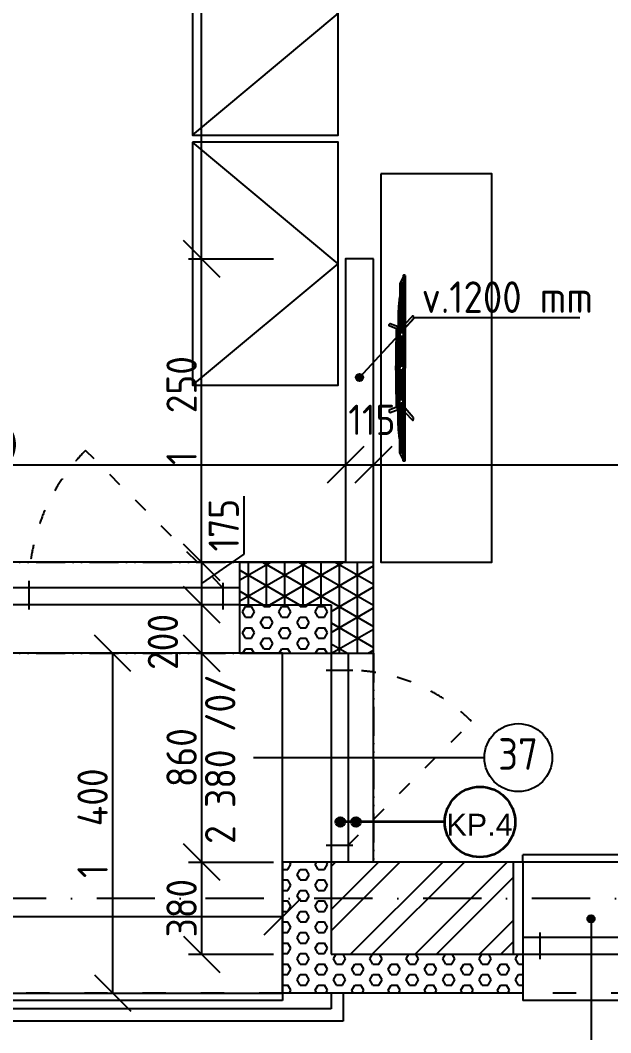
# Model space of a CAD drawing. Extents: x 4511820 to 5180432, y -1526536 to -944957.
# Drawn here: x 5124872 to 5127305, y -1213238 to -1209066 of the extents above; entities that cross this region are included whole.
import ezdxf

# ---------------------------------------------------------------- set-up
doc = ezdxf.new("R2010")
doc.units = 0
doc.header["$MEASUREMENT"] = 0
for name, pattern in [('ACAD_ISO03W100', [30, 12, -18]), ('ACAD_ISO12W100', [22, 12, -3, 0.5, -3, 0.5, -3]), ('BODKOCIARKOVANA_3', [5.6, 3, -1.3, 0, -1.3])]:
    doc.linetypes.add(name, pattern=pattern)
doc.layers.get('0').update_dxf_attribs({"linetype": 'CONTINUOUS'})
doc.layers.get('Defpoints').update_dxf_attribs({"color": 61, "linetype": 'CONTINUOUS'})
for name, color, linetype in [('KÓTY', 4, 'CONTINUOUS'), ('MÚRY', 1, 'CONTINUOUS'), ('OKNÁ', 143, 'CONTINUOUS'), ('osi', 253, 'CONTINUOUS'), ('Plochy', 41, 'CONTINUOUS'), ('POZEMOK', 7, 'CONTINUOUS'), ('TENKÁ', 7, 'CONTINUOUS'), ('ZARIADENIE', 47, 'CONTINUOUS'), ('ŠRAFY', 82, 'CONTINUOUS')]:
    doc.layers.add(name, color=color, linetype=linetype)
doc.layers.add('preklady', color=74, linetype='CONTINUOUS', lineweight=35)
doc.styles.add('ARIAL', font='arial.ttf')
doc.styles.add('STYLE1', font='isocp.shx')
doc.dimstyles.new('STANDARD-50', dxfattribs={"dimtxt": 125, "dimasz": 150, "dimexe": 10, "dimexo": 200, "dimgap": 20, "dimtad": 1, "dimdsep": 46, "dimlunit": 6, "dimtxsty": 'STYLE1', "dimblk1": 'OBLIQUE', "dimblk2": 'OBLIQUE', "dimsah": 1, "dimcen": 2.5, "dimse1": 1, "dimse2": 1, "dimadec": 0, "dimazin": 0, "dimtfac": 1, "dimtmove": 1, "dimatfit": 3, "dimldrblk": 'OBLIQUE', "dimfxl": 1, "dimtolj": 1, "dimtzin": 0, "dimarcsym": 0})
pattern_1 = [(0, (0, -89070.035), (0, 43.3012702), [25, -50]), (120, (0, -89070.035), (-37.5, -21.6506351), [25, -50]), (60, (25, -89070.035), (-37.5, 21.6506351), [25, -50])]

# ---------------------------------------------------------------- blocks, each defined once
blk = doc.blocks.new('_OBLIQUE')
at = {"color": 0, "linetype": 'ByBlock'}
blk.add_line((-0.5, -0.5), (0.5, 0.5), dxfattribs=at)
blk = doc.blocks.new('*D13735')
at = {"layer": 'Defpoints', "color": 0}
for p in [(5109612.5, -1211368.2), (5142602.5, -1212808.2), (5142602.5, -1215556.2)]:
    blk.add_point(p, dxfattribs=at)
at = {"layer": 'KÓTY', "color": 0, "lineweight": -2}
blk.add_line((5109612.5, -1215556.2), (5142602.5, -1215556.2), dxfattribs=at)
at = {"layer": 'KÓTY', "color": 0, "linetype": 'ByBlock', "lineweight": -2, "xscale": 150, "yscale": 150, "zscale": 150, "rotation": 180}
blk.add_blockref('_OBLIQUE', (5109612.5, -1215556.2), dxfattribs=at)
at = {"layer": 'KÓTY', "color": 0, "linetype": 'ByBlock', "lineweight": -2, "xscale": 150, "yscale": 150, "zscale": 150}
blk.add_blockref('_OBLIQUE', (5142602.5, -1215556.2), dxfattribs=at)
at = {"layer": 'KÓTY', "color": 0, "insert": (5126107.5, -1215473.6), "char_height": 125, "attachment_point": 5, "style": 'STYLE1'}
blk.add_mtext('\\A1;32ﾠ990', dxfattribs=at)
blk = doc.blocks.new('*D13747')
at = {"layer": 'Defpoints', "color": 0}
for p in [(5123062.5, -1212914.2), (5126152.5, -1212914.2), (5126152.5, -1215206.2)]:
    blk.add_point(p, dxfattribs=at)
at = {"layer": 'KÓTY', "color": 0, "lineweight": -2}
blk.add_line((5123062.5, -1215206.2), (5126152.5, -1215206.2), dxfattribs=at)
at = {"layer": 'KÓTY', "color": 0, "linetype": 'ByBlock', "lineweight": -2, "xscale": 150, "yscale": 150, "zscale": 150, "rotation": 180}
blk.add_blockref('_OBLIQUE', (5123062.5, -1215206.2), dxfattribs=at)
at = {"layer": 'KÓTY', "color": 0, "linetype": 'ByBlock', "lineweight": -2, "xscale": 150, "yscale": 150, "zscale": 150}
blk.add_blockref('_OBLIQUE', (5126152.5, -1215206.2), dxfattribs=at)
at = {"layer": 'KÓTY', "color": 0, "insert": (5124607.5, -1215123.6), "char_height": 125, "attachment_point": 5, "style": 'STYLE1'}
blk.add_mtext('\\A1;3ﾠ090', dxfattribs=at)
blk = doc.blocks.new('*D13748')
at = {"layer": 'Defpoints', "color": 0}
for p in [(5126152.5, -1212914.2), (5129702.5, -1212914.2), (5129702.5, -1215206.2)]:
    blk.add_point(p, dxfattribs=at)
at = {"layer": 'KÓTY', "color": 0, "lineweight": -2}
blk.add_line((5126152.5, -1215206.2), (5129702.5, -1215206.2), dxfattribs=at)
at = {"layer": 'KÓTY', "color": 0, "linetype": 'ByBlock', "lineweight": -2, "xscale": 150, "yscale": 150, "zscale": 150, "rotation": 180}
blk.add_blockref('_OBLIQUE', (5126152.5, -1215206.2), dxfattribs=at)
at = {"layer": 'KÓTY', "color": 0, "linetype": 'ByBlock', "lineweight": -2, "xscale": 150, "yscale": 150, "zscale": 150}
blk.add_blockref('_OBLIQUE', (5129702.5, -1215206.2), dxfattribs=at)
at = {"layer": 'KÓTY', "color": 0, "insert": (5127927.5, -1215123.6), "char_height": 125, "attachment_point": 5, "style": 'STYLE1'}
blk.add_mtext('\\A1;3ﾠ550', dxfattribs=at)
blk = doc.blocks.new('*D13763')
at = {"layer": 'Defpoints', "color": 0}
for p in [(5126942.5, -1212914.2), (5128362.5, -1212914.2), (5126942.5, -1214856.2)]:
    blk.add_point(p, dxfattribs=at)
at = {"layer": 'KÓTY', "color": 0, "lineweight": -2}
blk.add_line((5128362.5, -1214856.2), (5126942.5, -1214856.2), dxfattribs=at)
at = {"layer": 'KÓTY', "color": 0, "linetype": 'ByBlock', "lineweight": -2, "xscale": 150, "yscale": 150, "zscale": 150, "rotation": 180}
blk.add_blockref('_OBLIQUE', (5126942.5, -1214856.2), dxfattribs=at)
at = {"layer": 'KÓTY', "color": 0, "linetype": 'ByBlock', "lineweight": -2, "xscale": 150, "yscale": 150, "zscale": 150}
blk.add_blockref('_OBLIQUE', (5128362.5, -1214856.2), dxfattribs=at)
at = {"layer": 'KÓTY', "color": 0, "insert": (5127652.5, -1214773.6), "char_height": 125, "attachment_point": 5, "style": 'STYLE1'}
blk.add_mtext('\\A1;1ﾠ420', dxfattribs=at)
blk = doc.blocks.new('*D13764')
at = {"layer": 'Defpoints', "color": 0}
for p in [(5126152.5, -1212914.2), (5126902.5, -1212914.2), (5126152.5, -1214856.2)]:
    blk.add_point(p, dxfattribs=at)
at = {"layer": 'KÓTY', "color": 0, "lineweight": -2}
blk.add_line((5126902.5, -1214856.2), (5126152.5, -1214856.2), dxfattribs=at)
at = {"layer": 'KÓTY', "color": 0, "linetype": 'ByBlock', "lineweight": -2, "xscale": 150, "yscale": 150, "zscale": 150, "rotation": 180}
blk.add_blockref('_OBLIQUE', (5126152.5, -1214856.2), dxfattribs=at)
at = {"layer": 'KÓTY', "color": 0, "linetype": 'ByBlock', "lineweight": -2, "xscale": 150, "yscale": 150, "zscale": 150}
blk.add_blockref('_OBLIQUE', (5126902.5, -1214856.2), dxfattribs=at)
at = {"layer": 'KÓTY', "color": 0, "insert": (5126527.5, -1214773.7), "char_height": 125, "attachment_point": 5, "style": 'STYLE1'}
blk.add_mtext('\\A1;750', dxfattribs=at)
blk = doc.blocks.new('*D13765')
at = {"layer": 'Defpoints', "color": 0}
for p in [(5125777.5, -1211486.7), (5126152.5, -1212914.2), (5125777.5, -1214856.2)]:
    blk.add_point(p, dxfattribs=at)
at = {"layer": 'KÓTY', "color": 0, "lineweight": -2}
blk.add_line((5126152.5, -1214856.2), (5125777.5, -1214856.2), dxfattribs=at)
at = {"layer": 'KÓTY', "color": 0, "linetype": 'ByBlock', "lineweight": -2, "xscale": 150, "yscale": 150, "zscale": 150, "rotation": 180}
blk.add_blockref('_OBLIQUE', (5125777.5, -1214856.2), dxfattribs=at)
at = {"layer": 'KÓTY', "color": 0, "linetype": 'ByBlock', "lineweight": -2, "xscale": 150, "yscale": 150, "zscale": 150}
blk.add_blockref('_OBLIQUE', (5126152.5, -1214856.2), dxfattribs=at)
at = {"layer": 'KÓTY', "color": 0, "insert": (5125965, -1214773.7), "char_height": 125, "attachment_point": 5, "style": 'STYLE1'}
blk.add_mtext('\\A1;375', dxfattribs=at)
blk = doc.blocks.new('*D13766')
at = {"layer": 'Defpoints', "color": 0}
for p in [(5123617.5, -1211486.7), (5125777.5, -1211486.7), (5123617.5, -1214856.2)]:
    blk.add_point(p, dxfattribs=at)
at = {"layer": 'KÓTY', "color": 0, "lineweight": -2}
blk.add_line((5125777.5, -1214856.2), (5123617.5, -1214856.2), dxfattribs=at)
at = {"layer": 'KÓTY', "color": 0, "linetype": 'ByBlock', "lineweight": -2, "xscale": 150, "yscale": 150, "zscale": 150, "rotation": 180}
blk.add_blockref('_OBLIQUE', (5123617.5, -1214856.2), dxfattribs=at)
at = {"layer": 'KÓTY', "color": 0, "linetype": 'ByBlock', "lineweight": -2, "xscale": 150, "yscale": 150, "zscale": 150}
blk.add_blockref('_OBLIQUE', (5125777.5, -1214856.2), dxfattribs=at)
at = {"layer": 'KÓTY', "color": 0, "insert": (5124697.5, -1214773.6), "char_height": 125, "attachment_point": 5, "style": 'STYLE1'}
blk.add_mtext('\\A1;2ﾠ160', dxfattribs=at)
blk = doc.blocks.new('*D13783')
at = {"layer": 'Defpoints', "color": 0}
for p in [(5126902.5, -1212914.2), (5126942.5, -1212914.2), (5126942.5, -1214856.2)]:
    blk.add_point(p, dxfattribs=at)
at = {"layer": 'KÓTY', "color": 0, "lineweight": -2}
blk.add_line((5126902.5, -1214856.2), (5126942.5, -1214856.2), dxfattribs=at)
at = {"layer": 'KÓTY', "color": 0, "linetype": 'ByBlock', "lineweight": -2, "xscale": 150, "yscale": 150, "zscale": 150, "rotation": 180}
blk.add_blockref('_OBLIQUE', (5126902.5, -1214856.2), dxfattribs=at)
at = {"layer": 'KÓTY', "color": 0, "linetype": 'ByBlock', "lineweight": -2, "xscale": 150, "yscale": 150, "zscale": 150}
blk.add_blockref('_OBLIQUE', (5126942.5, -1214856.2), dxfattribs=at)
at = {"layer": 'KÓTY', "color": 0, "insert": (5127080, -1214704.5), "char_height": 125, "attachment_point": 5, "style": 'STYLE1'}
blk.add_mtext('\\A1;40', dxfattribs=at)
blk = doc.blocks.new('SKRINA')
at = {"layer": 'ZARIADENIE'}
for p, q in [((4449069, -1324645.2), (4448469, -1324145.2)), ((4448469, -1325145.2), (4449069, -1324645.2))]:
    blk.add_line(p, q, dxfattribs=at)
blk.add_lwpolyline([(4448469, -1324145.2), (4448469, -1325145.2), (4449069, -1325145.2), (4449069, -1324145.2)], close=True, dxfattribs=at)
blk = doc.blocks.new('Tv06_top_cad-block.com')
at = {"color": 0}
for points in [[(-161.1, -3.4), (-173.3, 26.2, 0.359324), (-175.3, 27.3, 0.097501), (-182.8, 24.2, 0.350578), (-183.5, 22.1), (-171.1, -10.4)], [(161.1, -3.4), (173.3, 26.2, -0.359324), (175.3, 27.3, -0.097501), (182.8, 24.2, -0.350578), (183.5, 22.1), (171.1, -10.4)], [(-381.9, -38.8, -0.13121), (-383.2, -32.7, -0.169032), (-383, -32.3), (-381.8, -31.1, -0.205713), (-381.3, -30.9), (-378.5, -30.9, 0.118206), (-376.2, -30.4), (-351.4, -18.4, -0.105648), (-345.8, -17), (0, -17)], [(-339.3, -21.2), (-339.3, -21.2, 0.099639), (-344.3, -22.2), (-349.2, -24.6, 0.215889), (-350.7, -26.3, 0.476075), (-349.4, -28, 0.244765)], [(-295.5, -17), (-282, -15, -0.02037), (-255.8, -12, -0.012056), (-227.2, -10.7), (-169.3, -10.7)], [(-182.5, -38.8), (-214.4, -69.1, 0.250582), (-215, -71, 0.266718), (-214.3, -71.9, 0.084688)], [(-214.3, -71.9), (-207.3, -73.1, 0.211205), (-203.3, -72.1), (-165.2, -38.8)], [(-181.8, -17), (-178.5, -14, -0.213415), (-177.3, -13.6), (0, -13.6)], [(-172.1, -13.6, -0.072098), (-159.2, -3, -0.121861), (-158.4, -2.8)], [(-170.1, -10.6, -0.053076), (-160.2, -2.9), (-158.4, -2.8)], [(-147.6, -13.6), (-147.6, -7.5, -0.414214), (-147.4, -7.3), (-146.5, -7.3, -0.414214), (-146.3, -7.5), (-146.3, -13.6)], [(-146.8, -28, 0.414214), (-145, -26.2), (-145, -23, 0.414214), (-146.8, -21.2)], [(-143.9, -13.6), (-143.9, -7.5, -0.414214), (-143.7, -7.3), (-142.7, -7.3, -0.414214), (-142.6, -7.5), (-142.6, -13.6)], [(-140.2, -13.6), (-140.2, -7.5, -0.414214), (-140, -7.3), (-139, -7.3, -0.414214), (-138.8, -7.5), (-138.8, -13.6)], [(-136.4, -13.6), (-136.4, -7.5, -0.414214), (-136.3, -7.3), (-135.3, -7.3, -0.414214), (-135.1, -7.5), (-135.1, -13.6)], [(-132.7, -13.6), (-132.7, -7.5, -0.414214), (-132.5, -7.3), (-131.6, -7.3, -0.414214), (-131.4, -7.5), (-131.4, -13.6)], [(-128.8, -28, -0.414214), (-130.6, -26.2), (-130.6, -23, -0.414214), (-128.8, -21.2)], [(-129, -13.6), (-129, -7.5, -0.414214), (-128.8, -7.3), (-127.9, -7.3, -0.414214), (-127.7, -7.5), (-127.7, -13.6)], [(-125.3, -13.6), (-125.3, -7.5, -0.414214), (-125.1, -7.3), (-124.1, -7.3, -0.414214), (-124, -7.5), (-124, -13.6)], [(-121.6, -13.6), (-121.6, -7.5, -0.414214), (-121.4, -7.3), (-120.4, -7.3, -0.414214), (-120.2, -7.5), (-120.2, -13.6)], [(-117.8, -13.6), (-117.8, -7.5, -0.414214), (-117.7, -7.3), (-116.7, -7.3, -0.414214), (-116.5, -7.5), (-116.5, -13.6)], [(-114.1, -13.6), (-114.1, -7.5, -0.414214), (-113.9, -7.3), (-113, -7.3, -0.414214), (-112.8, -7.5), (-112.8, -13.6)], [(-110.4, -13.6), (-110.4, -7.5, -0.414214), (-110.2, -7.3), (-109.3, -7.3, -0.414214), (-109.1, -7.5), (-109.1, -13.6)], [(-106.7, -13.6), (-106.7, -7.5, -0.414214), (-106.5, -7.3), (-105.5, -7.3, -0.414214), (-105.4, -7.5), (-105.4, -13.6)], [(-103, -13.6), (-103, -7.5, -0.414214), (-102.8, -7.3), (-101.8, -7.3, -0.414214), (-101.6, -7.5), (-101.6, -13.6)], [(-99.2, -13.6), (-99.2, -7.5, -0.414214), (-99.1, -7.3), (-98.1, -7.3, -0.414214), (-97.9, -7.5), (-97.9, -13.6)], [(-95.5, -13.6), (-95.5, -7.5, -0.414214), (-95.3, -7.3), (-94.4, -7.3, -0.414214), (-94.2, -7.5), (-94.2, -13.6)], [(-91.8, -13.6), (-91.8, -7.5, -0.414214), (-91.6, -7.3), (-90.7, -7.3, -0.414214), (-90.5, -7.5), (-90.5, -13.6)], [(-88.1, -13.6), (-88.1, -7.5, -0.414214), (-87.9, -7.3), (-86.9, -7.3, -0.414214), (-86.8, -7.5), (-86.8, -13.6)], [(-84.4, -13.6), (-84.4, -7.5, -0.414214), (-84.2, -7.3), (-83.2, -7.3, -0.414214), (-83, -7.5), (-83, -13.6)], [(-80.6, -13.6), (-80.6, -7.5, -0.414214), (-80.5, -7.3), (-79.5, -7.3, -0.414214), (-79.3, -7.5), (-79.3, -13.6)], [(-76.9, -13.6), (-76.9, -7.5, -0.414214), (-76.7, -7.3), (-75.8, -7.3, -0.414214), (-75.6, -7.5), (-75.6, -13.6)], [(-73.2, -13.6), (-73.2, -7.5, -0.414214), (-73, -7.3), (-72.1, -7.3, -0.414214), (-71.9, -7.5), (-71.9, -13.6)], [(-69.5, -13.6), (-69.5, -7.5, -0.414214), (-69.3, -7.3), (-68.3, -7.3, -0.414214), (-68.2, -7.5), (-68.2, -13.6)], [(-65.8, -13.6), (-65.8, -7.5, -0.414214), (-65.6, -7.3), (-64.6, -7.3, -0.414214), (-64.4, -7.5), (-64.4, -13.6)], [(-62, -13.6), (-62, -7.5, -0.414214), (-61.9, -7.3), (-60.9, -7.3, -0.414214), (-60.7, -7.5), (-60.7, -13.6)], [(-58.3, -13.6), (-58.3, -7.5, -0.414214), (-58.1, -7.3), (-57.2, -7.3, -0.414214), (-57, -7.5), (-57, -13.6)], [(-54.6, -13.6), (-54.6, -7.5, -0.414214), (-54.4, -7.3), (-53.5, -7.3, -0.414214), (-53.3, -7.5), (-53.3, -13.6)], [(-50.9, -13.6), (-50.9, -7.5, -0.414214), (-50.7, -7.3), (-49.7, -7.3, -0.414214), (-49.6, -7.5), (-49.6, -13.6)], [(-47.2, -13.6), (-47.2, -7.5, -0.414214), (-47, -7.3), (-46, -7.3, -0.414214), (-45.8, -7.5), (-45.8, -13.6)], [(-43.4, -13.6), (-43.4, -7.5, -0.414214), (-43.3, -7.3), (-42.3, -7.3, -0.414214), (-42.1, -7.5), (-42.1, -13.6)], [(-39.7, -13.6), (-39.7, -7.5, -0.414214), (-39.5, -7.3), (-38.6, -7.3, -0.414214), (-38.4, -7.5), (-38.4, -13.6)], [(-36, -13.6), (-36, -7.5, -0.414214), (-35.8, -7.3), (-34.9, -7.3, -0.414214), (-34.7, -7.5), (-34.7, -13.6)], [(-32.3, -13.6), (-32.3, -7.5, -0.414214), (-32.1, -7.3), (-31.1, -7.3, -0.414214), (-31, -7.5), (-31, -13.6)], [(-28.6, -13.6), (-28.6, -7.5, -0.414214), (-28.4, -7.3), (-27.4, -7.3, -0.414214), (-27.2, -7.5), (-27.2, -13.6)], [(-24.8, -13.6), (-24.8, -7.5, -0.414214), (-24.7, -7.3), (-23.7, -7.3, -0.414214), (-23.5, -7.5), (-23.5, -13.6)], [(-21.1, -13.6), (-21.1, -7.5, -0.414214), (-20.9, -7.3), (-20, -7.3, -0.414214), (-19.8, -7.5), (-19.8, -13.6)], [(-17.4, -13.6), (-17.4, -7.5, -0.414214), (-17.2, -7.3), (-16.3, -7.3, -0.414214), (-16.1, -7.5), (-16.1, -13.6)], [(-13.7, -13.6), (-13.7, -7.5, -0.414214), (-13.5, -7.3), (-12.5, -7.3, -0.414214), (-12.4, -7.5), (-12.4, -13.6)], [(-10, -13.6), (-10, -7.5, -0.414214), (-9.8, -7.3), (-8.8, -7.3, -0.414214), (-8.6, -7.5), (-8.6, -13.6)], [(-10, -28, 0.414214), (-8.2, -26.2), (-8.2, -23, 0.414214), (-10, -21.2)], [(-6.2, -13.6), (-6.2, -7.5, -0.414214), (-6.1, -7.3), (-5.1, -7.3, -0.414214), (-4.9, -7.5), (-4.9, -13.6)], [(-2.5, -13.6), (-2.5, -7.5, -0.414214), (-2.3, -7.3), (-1.4, -7.3, -0.414214), (-1.2, -7.5), (-1.2, -13.6)], [(181.8, -17), (178.5, -14, 0.213415), (177.3, -13.6), (0, -13.6)], [(381.9, -38.8, 0.13121), (383.2, -32.7, 0.169032), (383, -32.3), (381.8, -31.1, 0.205713), (381.3, -30.9), (378.5, -30.9, -0.118206), (376.2, -30.4), (351.4, -18.4, 0.105648), (345.8, -17), (0, -17)], [(2.5, -13.6), (2.5, -7.5, 0.414214), (2.3, -7.3), (1.4, -7.3, 0.414214), (1.2, -7.5), (1.2, -13.6)], [(6.2, -13.6), (6.2, -7.5, 0.414214), (6.1, -7.3), (5.1, -7.3, 0.414214), (4.9, -7.5), (4.9, -13.6)], [(10, -28, -0.414214), (8.2, -26.2), (8.2, -23, -0.414214), (10, -21.2)], [(10, -13.6), (10, -7.5, 0.414214), (9.8, -7.3), (8.8, -7.3, 0.414214), (8.6, -7.5), (8.6, -13.6)], [(13.7, -13.6), (13.7, -7.5, 0.414214), (13.5, -7.3), (12.5, -7.3, 0.414214), (12.4, -7.5), (12.4, -13.6)], [(17.4, -13.6), (17.4, -7.5, 0.414214), (17.2, -7.3), (16.3, -7.3, 0.414214), (16.1, -7.5), (16.1, -13.6)], [(21.1, -13.6), (21.1, -7.5, 0.414214), (20.9, -7.3), (20, -7.3, 0.414214), (19.8, -7.5), (19.8, -13.6)], [(24.8, -13.6), (24.8, -7.5, 0.414214), (24.7, -7.3), (23.7, -7.3, 0.414214), (23.5, -7.5), (23.5, -13.6)], [(28.6, -13.6), (28.6, -7.5, 0.414214), (28.4, -7.3), (27.4, -7.3, 0.414214), (27.2, -7.5), (27.2, -13.6)], [(32.3, -13.6), (32.3, -7.5, 0.414214), (32.1, -7.3), (31.1, -7.3, 0.414214), (31, -7.5), (31, -13.6)], [(36, -13.6), (36, -7.5, 0.414214), (35.8, -7.3), (34.9, -7.3, 0.414214), (34.7, -7.5), (34.7, -13.6)], [(39.7, -13.6), (39.7, -7.5, 0.414214), (39.5, -7.3), (38.6, -7.3, 0.414214), (38.4, -7.5), (38.4, -13.6)], [(43.4, -13.6), (43.4, -7.5, 0.414214), (43.3, -7.3), (42.3, -7.3, 0.414214), (42.1, -7.5), (42.1, -13.6)], [(47.2, -13.6), (47.2, -7.5, 0.414214), (47, -7.3), (46, -7.3, 0.414214), (45.8, -7.5), (45.8, -13.6)], [(50.9, -13.6), (50.9, -7.5, 0.414214), (50.7, -7.3), (49.7, -7.3, 0.414214), (49.6, -7.5), (49.6, -13.6)], [(54.6, -13.6), (54.6, -7.5, 0.414214), (54.4, -7.3), (53.5, -7.3, 0.414214), (53.3, -7.5), (53.3, -13.6)], [(58.3, -13.6), (58.3, -7.5, 0.414214), (58.1, -7.3), (57.2, -7.3, 0.414214), (57, -7.5), (57, -13.6)], [(62, -13.6), (62, -7.5, 0.414214), (61.9, -7.3), (60.9, -7.3, 0.414214), (60.7, -7.5), (60.7, -13.6)], [(65.8, -13.6), (65.8, -7.5, 0.414214), (65.6, -7.3), (64.6, -7.3, 0.414214), (64.4, -7.5), (64.4, -13.6)], [(69.5, -13.6), (69.5, -7.5, 0.414214), (69.3, -7.3), (68.3, -7.3, 0.414214), (68.2, -7.5), (68.2, -13.6)], [(73.2, -13.6), (73.2, -7.5, 0.414214), (73, -7.3), (72.1, -7.3, 0.414214), (71.9, -7.5), (71.9, -13.6)], [(76.9, -13.6), (76.9, -7.5, 0.414214), (76.7, -7.3), (75.8, -7.3, 0.414214), (75.6, -7.5), (75.6, -13.6)], [(80.6, -13.6), (80.6, -7.5, 0.414214), (80.5, -7.3), (79.5, -7.3, 0.414214), (79.3, -7.5), (79.3, -13.6)], [(84.4, -13.6), (84.4, -7.5, 0.414214), (84.2, -7.3), (83.2, -7.3, 0.414214), (83, -7.5), (83, -13.6)], [(88.1, -13.6), (88.1, -7.5, 0.414214), (87.9, -7.3), (86.9, -7.3, 0.414214), (86.8, -7.5), (86.8, -13.6)], [(91.8, -13.6), (91.8, -7.5, 0.414214), (91.6, -7.3), (90.7, -7.3, 0.414214), (90.5, -7.5), (90.5, -13.6)], [(95.5, -13.6), (95.5, -7.5, 0.414214), (95.3, -7.3), (94.4, -7.3, 0.414214), (94.2, -7.5), (94.2, -13.6)], [(99.2, -13.6), (99.2, -7.5, 0.414214), (99.1, -7.3), (98.1, -7.3, 0.414214), (97.9, -7.5), (97.9, -13.6)], [(103, -13.6), (103, -7.5, 0.414214), (102.8, -7.3), (101.8, -7.3, 0.414214), (101.6, -7.5), (101.6, -13.6)], [(106.7, -13.6), (106.7, -7.5, 0.414214), (106.5, -7.3), (105.5, -7.3, 0.414214), (105.4, -7.5), (105.4, -13.6)], [(110.4, -13.6), (110.4, -7.5, 0.414214), (110.2, -7.3), (109.3, -7.3, 0.414214), (109.1, -7.5), (109.1, -13.6)], [(114.1, -13.6), (114.1, -7.5, 0.414214), (113.9, -7.3), (113, -7.3, 0.414214), (112.8, -7.5), (112.8, -13.6)], [(117.8, -13.6), (117.8, -7.5, 0.414214), (117.7, -7.3), (116.7, -7.3, 0.414214), (116.5, -7.5), (116.5, -13.6)], [(121.6, -13.6), (121.6, -7.5, 0.414214), (121.4, -7.3), (120.4, -7.3, 0.414214), (120.2, -7.5), (120.2, -13.6)], [(125.3, -13.6), (125.3, -7.5, 0.414214), (125.1, -7.3), (124.1, -7.3, 0.414214), (124, -7.5), (124, -13.6)], [(129, -13.6), (129, -7.5, 0.414214), (128.8, -7.3), (127.9, -7.3, 0.414214), (127.7, -7.5), (127.7, -13.6)], [(128.8, -28, 0.414214), (130.6, -26.2), (130.6, -23, 0.414214), (128.8, -21.2)], [(132.7, -13.6), (132.7, -7.5, 0.414214), (132.5, -7.3), (131.6, -7.3, 0.414214), (131.4, -7.5), (131.4, -13.6)], [(136.4, -13.6), (136.4, -7.5, 0.414214), (136.3, -7.3), (135.3, -7.3, 0.414214), (135.1, -7.5), (135.1, -13.6)], [(140.2, -13.6), (140.2, -7.5, 0.414214), (140, -7.3), (139, -7.3, 0.414214), (138.8, -7.5), (138.8, -13.6)], [(143.9, -13.6), (143.9, -7.5, 0.414214), (143.7, -7.3), (142.7, -7.3, 0.414214), (142.6, -7.5), (142.6, -13.6)], [(146.8, -28, -0.414214), (145, -26.2), (145, -23, -0.414214), (146.8, -21.2)], [(147.6, -13.6), (147.6, -7.5, 0.414214), (147.4, -7.3), (146.5, -7.3, 0.414214), (146.3, -7.5), (146.3, -13.6)], [(172.1, -13.6, 0.072098), (159.2, -3, 0.121861), (158.4, -2.8)], [(170.1, -10.6, 0.053076), (160.2, -2.9), (158.4, -2.8)], [(214.3, -71.9), (207.3, -73.1, -0.211205), (203.3, -72.1), (165.2, -38.8)], [(295.5, -17), (282, -15, 0.02037), (255.8, -12, 0.012056), (227.2, -10.7), (169.3, -10.7)], [(182.5, -38.8), (214.4, -69.1, -0.250582), (215, -71, -0.266718), (214.3, -71.9, -0.084688)], [(339.3, -21.2), (339.3, -21.2, -0.099639), (344.3, -22.2), (349.2, -24.6, -0.215889), (350.7, -26.3, -0.476075), (349.4, -28, -0.244765)]]:
    blk.add_lwpolyline(points, format="xyb", dxfattribs=at)
for points in [[(-381.9, -38.8), (0, -38.8)], [(-378.5, -30.9), (0, -30.9)], [(-349.4, -28), (-146.8, -28)], [(-339.3, -21.2), (-146.8, -21.2)], [(-158.6, -6.5), (0, -6.5)], [(-128.8, -21.2), (-10, -21.2)], [(-128.8, -28), (-10, -28)], [(158.6, -6.5), (0, -6.5)], [(378.5, -30.9), (0, -30.9)], [(381.9, -38.8), (0, -38.8)], [(128.8, -21.2), (10, -21.2)], [(128.8, -28), (10, -28)], [(339.3, -21.2), (146.8, -21.2)], [(349.4, -28), (146.8, -28)]]:
    blk.add_lwpolyline(points, dxfattribs=at)
for centre, radius, start, end in [((0, -4564), 4564, 90, 91.9893), ((0, -4564), 4564, 88.0107, 90), ((-170.5, -10.1), 0.6, 200.9784, 314.0295), ((170.5, -10.1), 0.6, 225.9705, 339.0216)]:
    blk.add_arc(centre, radius, start, end, dxfattribs=at)
blk = doc.blocks.new('TV')
at = {"layer": 'ZARIADENIE', "color": 8}
blk.add_blockref('Tv06_top_cad-block.com', (4448198.7, -1316337.8), dxfattribs=at)
blk = doc.blocks.new('*D28135')
at = {"layer": 'Defpoints', "color": 0}
for p in [(5123062.5, -1210897.5), (5126212.5, -1210897.5), (5126212.5, -1211299.2)]:
    blk.add_point(p, dxfattribs=at)
at = {"layer": 'KÓTY', "color": 0, "lineweight": -2}
blk.add_line((5123062.5, -1210897.5), (5126212.5, -1210897.5), dxfattribs=at)
at = {"layer": 'KÓTY', "color": 0, "linetype": 'ByBlock', "lineweight": -2, "xscale": 150, "yscale": 150, "zscale": 150, "rotation": 180}
blk.add_blockref('_OBLIQUE', (5123062.5, -1210897.5), dxfattribs=at)
at = {"layer": 'KÓTY', "color": 0, "linetype": 'ByBlock', "lineweight": -2, "xscale": 150, "yscale": 150, "zscale": 150}
blk.add_blockref('_OBLIQUE', (5126212.5, -1210897.5), dxfattribs=at)
at = {"layer": 'KÓTY', "color": 0, "insert": (5124637.5, -1210815), "char_height": 125, "attachment_point": 5, "style": 'STYLE1'}
blk.add_mtext('\\A1;3ﾠ150', dxfattribs=at)
blk = doc.blocks.new('*D28136')
at = {"layer": 'Defpoints', "color": 0}
for p in [(5126327.5, -1210897.5), (5126212.5, -1211299.2), (5126327.5, -1211299.2)]:
    blk.add_point(p, dxfattribs=at)
at = {"layer": 'KÓTY', "color": 0, "lineweight": -2}
blk.add_line((5126212.5, -1210897.5), (5126327.5, -1210897.5), dxfattribs=at)
at = {"layer": 'KÓTY', "color": 0, "linetype": 'ByBlock', "lineweight": -2, "xscale": 150, "yscale": 150, "zscale": 150, "rotation": 180}
blk.add_blockref('_OBLIQUE', (5126212.5, -1210897.5), dxfattribs=at)
at = {"layer": 'KÓTY', "color": 0, "linetype": 'ByBlock', "lineweight": -2, "xscale": 150, "yscale": 150, "zscale": 150}
blk.add_blockref('_OBLIQUE', (5126327.5, -1210897.5), dxfattribs=at)
at = {"layer": 'KÓTY', "color": 0, "insert": (5126320.8, -1210712.5), "char_height": 125, "attachment_point": 5, "style": 'STYLE1'}
blk.add_mtext('\\A1;115', dxfattribs=at)
blk = doc.blocks.new('*D28137')
at = {"layer": 'Defpoints', "color": 0}
for p in [(5129402.5, -1210897.5), (5126327.5, -1211299.2), (5129402.5, -1211284.2)]:
    blk.add_point(p, dxfattribs=at)
at = {"layer": 'KÓTY', "color": 0, "lineweight": -2}
blk.add_line((5126327.5, -1210897.5), (5129402.5, -1210897.5), dxfattribs=at)
at = {"layer": 'KÓTY', "color": 0, "linetype": 'ByBlock', "lineweight": -2, "xscale": 150, "yscale": 150, "zscale": 150, "rotation": 180}
blk.add_blockref('_OBLIQUE', (5126327.5, -1210897.5), dxfattribs=at)
at = {"layer": 'KÓTY', "color": 0, "linetype": 'ByBlock', "lineweight": -2, "xscale": 150, "yscale": 150, "zscale": 150}
blk.add_blockref('_OBLIQUE', (5129402.5, -1210897.5), dxfattribs=at)
at = {"layer": 'KÓTY', "color": 0, "insert": (5127865, -1210815), "char_height": 125, "attachment_point": 5, "style": 'STYLE1'}
blk.add_mtext('\\A1;3ﾠ075', dxfattribs=at)
blk = doc.blocks.new('*D28236')
at = {"layer": 'Defpoints', "color": 0}
for p in [(5123262.5, -1212374.2), (5125952.5, -1212374.2), (5125952.5, -1212759)]:
    blk.add_point(p, dxfattribs=at)
at = {"layer": 'KÓTY', "color": 0, "lineweight": -2}
blk.add_line((5123262.5, -1212759), (5125952.5, -1212759), dxfattribs=at)
at = {"layer": 'KÓTY', "color": 0, "linetype": 'ByBlock', "lineweight": -2, "xscale": 150, "yscale": 150, "zscale": 150, "rotation": 180}
blk.add_blockref('_OBLIQUE', (5123262.5, -1212759), dxfattribs=at)
at = {"layer": 'KÓTY', "color": 0, "linetype": 'ByBlock', "lineweight": -2, "xscale": 150, "yscale": 150, "zscale": 150}
blk.add_blockref('_OBLIQUE', (5125952.5, -1212759), dxfattribs=at)
at = {"layer": 'KÓTY', "color": 0, "insert": (5124607.5, -1212676.5), "char_height": 125, "attachment_point": 5, "style": 'STYLE1'}
blk.add_mtext('\\A1;2ﾠ690', dxfattribs=at)
blk = doc.blocks.new('*D28237')
at = {"layer": 'Defpoints', "color": 0}
for p in [(5125777.5, -1211299.2), (5125619.5, -1211474.2), (5125777.5, -1211474.2)]:
    blk.add_point(p, dxfattribs=at)
at = {"layer": 'KÓTY', "color": 0, "lineweight": -2}
for p, q in [((5125793, -1211026.5), (5125793, -1211266.5)), ((5125793, -1211266.5), (5125619.5, -1211386.7)), ((5125619.5, -1211299.2), (5125619.5, -1211474.2))]:
    blk.add_line(p, q, dxfattribs=at)
at = {"layer": 'KÓTY', "color": 0, "linetype": 'ByBlock', "lineweight": -2, "xscale": 150, "yscale": 150, "zscale": 150}
for p, rotation in [((5125619.5, -1211299.2), 90), ((5125619.5, -1211474.2), 270)]:
    blk.add_blockref('_OBLIQUE', p, dxfattribs=dict(at, rotation=rotation))
at = {"layer": 'KÓTY', "color": 0, "insert": (5125710.5, -1211146.5), "char_height": 125, "attachment_point": 5, "rotation": 90, "style": 'STYLE1'}
blk.add_mtext('\\A1;175', dxfattribs=at)
blk = doc.blocks.new('*D28238')
at = {"layer": 'Defpoints', "color": 0}
for p in [(5125777.5, -1211474.2), (5125619.5, -1211674.2), (5125777.5, -1211674.2)]:
    blk.add_point(p, dxfattribs=at)
at = {"layer": 'KÓTY', "color": 0, "lineweight": -2}
blk.add_line((5125619.5, -1211474.2), (5125619.5, -1211674.2), dxfattribs=at)
at = {"layer": 'KÓTY', "color": 0, "linetype": 'ByBlock', "lineweight": -2, "xscale": 150, "yscale": 150, "zscale": 150}
for p, rotation in [((5125619.5, -1211474.2), 90), ((5125619.5, -1211674.2), 270)]:
    blk.add_blockref('_OBLIQUE', p, dxfattribs=dict(at, rotation=rotation))
at = {"layer": 'KÓTY', "color": 0, "insert": (5125460, -1211627.5), "char_height": 125, "attachment_point": 5, "rotation": 90, "style": 'STYLE1'}
blk.add_mtext('\\A1;200', dxfattribs=at)
blk = doc.blocks.new('*D28239')
at = {"layer": 'Defpoints', "color": 0}
for p in [(5126256, -1212534.2), (5125619.5, -1212914.2), (5126256, -1212914.2)]:
    blk.add_point(p, dxfattribs=at)
at = {"layer": 'KÓTY', "color": 0, "lineweight": -2}
blk.add_line((5125619.5, -1212534.2), (5125619.5, -1212914.2), dxfattribs=at)
at = {"layer": 'KÓTY', "color": 0, "linetype": 'ByBlock', "lineweight": -2, "xscale": 150, "yscale": 150, "zscale": 150}
for p, rotation in [((5125619.5, -1212534.2), 90), ((5125619.5, -1212914.2), 270)]:
    blk.add_blockref('_OBLIQUE', p, dxfattribs=dict(at, rotation=rotation))
at = {"layer": 'KÓTY', "color": 0, "insert": (5125537, -1212724.2), "char_height": 125, "attachment_point": 5, "rotation": 90, "style": 'STYLE1'}
blk.add_mtext('\\A1;380', dxfattribs=at)
blk = doc.blocks.new('*D28240')
at = {"layer": 'Defpoints', "color": 0}
for p in [(5126056, -1211674.2), (5125619.5, -1212534.2), (5126056, -1212534.2)]:
    blk.add_point(p, dxfattribs=at)
at = {"layer": 'KÓTY', "color": 0, "lineweight": -2}
blk.add_line((5125619.5, -1211674.2), (5125619.5, -1212534.2), dxfattribs=at)
at = {"layer": 'KÓTY', "color": 0, "linetype": 'ByBlock', "lineweight": -2, "xscale": 150, "yscale": 150, "zscale": 150}
for p, rotation in [((5125619.5, -1211674.2), 90), ((5125619.5, -1212534.2), 270)]:
    blk.add_blockref('_OBLIQUE', p, dxfattribs=dict(at, rotation=rotation))
at = {"layer": 'KÓTY', "color": 0, "insert": (5125537, -1212104.2), "char_height": 125, "attachment_point": 5, "rotation": 90, "style": 'STYLE1'}
blk.add_mtext('\\A1;860', dxfattribs=at)
blk = doc.blocks.new('*D28241')
at = {"layer": 'Defpoints', "color": 0}
for p in [(5125996.5, -1211674.2), (5125253, -1213074.2), (5126171.5, -1213074.2)]:
    blk.add_point(p, dxfattribs=at)
at = {"layer": 'KÓTY', "color": 0, "lineweight": -2}
blk.add_line((5125253, -1211674.2), (5125253, -1213074.2), dxfattribs=at)
at = {"layer": 'KÓTY', "color": 0, "linetype": 'ByBlock', "lineweight": -2, "xscale": 150, "yscale": 150, "zscale": 150}
for p, rotation in [((5125253, -1211674.2), 90), ((5125253, -1213074.2), 270)]:
    blk.add_blockref('_OBLIQUE', p, dxfattribs=dict(at, rotation=rotation))
at = {"layer": 'KÓTY', "color": 0, "insert": (5125170.5, -1212374.2), "char_height": 125, "attachment_point": 5, "rotation": 90, "style": 'STYLE1'}
blk.add_mtext('\\A1;1ﾠ400', dxfattribs=at)
blk = doc.blocks.new('*D28286')
at = {"layer": 'Defpoints', "color": 0}
for p in [(5125619.5, -1210049.2), (5126212.5, -1210049.2), (5126212.5, -1211299.2)]:
    blk.add_point(p, dxfattribs=at)
at = {"layer": 'KÓTY', "color": 0, "lineweight": -2}
blk.add_line((5125619.5, -1211299.2), (5125619.5, -1210049.2), dxfattribs=at)
at = {"layer": 'KÓTY', "color": 0, "linetype": 'ByBlock', "lineweight": -2, "xscale": 150, "yscale": 150, "zscale": 150}
for p, rotation in [((5125619.5, -1210049.2), 90), ((5125619.5, -1211299.2), 270)]:
    blk.add_blockref('_OBLIQUE', p, dxfattribs=dict(at, rotation=rotation))
at = {"layer": 'KÓTY', "color": 0, "insert": (5125537, -1210674.2), "char_height": 125, "attachment_point": 5, "rotation": 90, "style": 'STYLE1'}
blk.add_mtext('\\A1;1ﾠ250', dxfattribs=at)
blk = doc.blocks.new('*D28287')
at = {"layer": 'Defpoints', "color": 0}
for p in [(5125619.5, -1207244.2), (5126212.5, -1207244.2), (5126212.5, -1210049.2)]:
    blk.add_point(p, dxfattribs=at)
at = {"layer": 'KÓTY', "color": 0, "lineweight": -2}
blk.add_line((5125619.5, -1210049.2), (5125619.5, -1207244.2), dxfattribs=at)
at = {"layer": 'KÓTY', "color": 0, "linetype": 'ByBlock', "lineweight": -2, "xscale": 150, "yscale": 150, "zscale": 150}
for p, rotation in [((5125619.5, -1207244.2), 90), ((5125619.5, -1210049.2), 270)]:
    blk.add_blockref('_OBLIQUE', p, dxfattribs=dict(at, rotation=rotation))
at = {"layer": 'KÓTY', "color": 0, "insert": (5125537, -1208646.7), "char_height": 125, "attachment_point": 5, "rotation": 90, "style": 'STYLE1'}
blk.add_mtext('\\A1;2ﾠ805', dxfattribs=at)

msp = doc.modelspace()

# ---------------------------------------------------------------- hatches: boundary and pattern name
at = {"layer": 'KÓTY'}
h = msp.add_hatch(color=256, dxfattribs=at)
h.dxf.hatch_style = 1
h.paths.add_polyline_path([(5126255, -1210537.726, -0.65381715), (5126280.174, -1210526.704, -1.52947961)])
at = {"layer": 'preklady'}
h = msp.add_hatch(color=256, dxfattribs=at)
h.dxf.hatch_style = 1
h.paths.add_polyline_path([(5126190.691, -1212387.726, 1), (5126190.691, -1212350.726, 1)])
h = msp.add_hatch(color=256, dxfattribs=at)
h.dxf.hatch_style = 1
h.paths.add_polyline_path([(5126255.691, -1212387.726, 1), (5126255.691, -1212350.726, 1)])
at = {"layer": 'TENKÁ'}
h = msp.add_hatch(color=256, dxfattribs=at)
h.dxf.hatch_style = 1
h.paths.add_polyline_path([(5127223.234, -1212783.553, 2.41421356), (5127208.234, -1212768.553, 0.41421356)])
at = {"layer": 'ŠRAFY', "ltscale": 0.25}
h = msp.add_hatch(dxfattribs=at)
h.set_pattern_fill('NET3', color=256, scale=600, angle=90)
h.set_pattern_definition([(90, (584112, -89070.035), (-75, 5e-15), []), (150, (584112, -89070.035), (-37.5, -64.9519053), []), (210, (584112, -89070.035), (37.5, -64.9519053), [])])
h.paths.add_polyline_path([(5125777.5, -1211474.226), (5126152.5, -1211474.226), (5126152.5, -1211674.226), (5126222.5, -1211674.226), (5126327.5, -1211674.226), (5126327.5, -1211299.226), (5126212.5, -1211299.226), (5125777.5, -1211299.226), (5125777.5, -1211404.226)])
at = {"layer": 'ŠRAFY'}
h = msp.add_hatch(dxfattribs=at)
h.set_pattern_fill('HEX', color=256, scale=200)
h.set_pattern_definition(pattern_1)
h.paths.add_polyline_path([(5125777.5, -1211674.226), (5125827.5, -1211674.226), (5125912.5, -1211674.226), (5125952.5, -1211674.226), (5126152.5, -1211674.226), (5126152.5, -1211474.226), (5125777.5, -1211474.226)])
h = msp.add_hatch(dxfattribs=at)
h.set_pattern_fill('HEX', color=256, scale=200)
h.set_pattern_definition(pattern_1)
h.paths.add_polyline_path([(5126152.5, -1212914.226), (5126152.5, -1212534.226), (5125952.5, -1212534.226), (5125952.5, -1213074.226), (5126152.5, -1213074.226), (5126202.5, -1213074.226), (5126942.5, -1213074.226), (5126942.5, -1212914.226), (5126902.5, -1212914.226)])
h = msp.add_hatch(dxfattribs=at)
h.set_pattern_fill('ANSI32', color=256, scale=500)
h.set_pattern_definition([(45, (584112, 2493.08), (-132.5825215, 132.5825215), []), (45, (584200.39, 2493.08), (-132.5825215, 132.5825215), [])])
h.paths.add_polyline_path([(5126152.5, -1212534.226), (5126152.5, -1212914.226), (5126902.5, -1212914.226), (5126902.5, -1212534.226), (5126327.5, -1212534.226), (5126222.5, -1212534.226)])

# ---------------------------------------------------------------- linework, layer by layer
at = {"layer": 'KÓTY', "ltscale": 25}
for p, q in [((5125566.097, -1210049.226), (5125916.097, -1210049.226)), ((5125566.097, -1212534.226), (5125916.097, -1212534.226)), ((5125566.097, -1212914.226), (5125916.097, -1212914.226))]:
    msp.add_line(p, q, dxfattribs=at)
at = {"layer": 'KÓTY'}
for p, q in [((5126270, -1210537.726), (5126498, -1210290.726)), ((5126498, -1210290.726), (5127177.5, -1210290.726))]:
    msp.add_line(p, q, dxfattribs=at)
msp.add_circle((5126270, -1210537.726), 15, dxfattribs=at)
at = {"layer": 'MÚRY'}
for p, q in [((5125777.5, -1211299.226), (5126327.5, -1211299.226)), ((5125777.5, -1211674.226), (5125777.5, -1211299.226)), ((5126327.5, -1211674.226), (5126327.5, -1211299.226)), ((5125777.5, -1211674.226), (5126327.5, -1211674.226)), ((5125827.5, -1211674.226), (5125912.5, -1211674.226)), ((5126942.5, -1212534.226), (5125952.5, -1212534.226)), ((5125952.5, -1212534.226), (5125952.5, -1213074.226)), ((5126942.5, -1212534.226), (5126942.5, -1213074.226)), ((5126942.5, -1213074.226), (5125952.5, -1213074.226))]:
    msp.add_line(p, q, dxfattribs=at)
at = {"layer": 'OKNÁ', "linetype": 'ACAD_ISO03W100', "ltscale": 5}
for p, q in [((5125707.5, -1211404.226), (5125141.815, -1210838.541)), ((5126222.5, -1212464.226), (5126731.617, -1211955.109))]:
    msp.add_line(p, q, dxfattribs=at)
at = {"layer": 'OKNÁ', "ltscale": 0.25}
for p, q in [((5125777.5, -1211404.226), (5123617.5, -1211404.226)), ((5124907.5, -1211384.226), (5124907.5, -1211494.226)), ((5125707.5, -1211384.226), (5125707.5, -1211494.226)), ((5125777.5, -1211474.226), (5123617.5, -1211474.226)), ((5126152.5, -1211674.226), (5126152.5, -1212534.226)), ((5126222.5, -1211674.226), (5126222.5, -1212534.226)), ((5126132.5, -1211744.226), (5126242.5, -1211744.226)), ((5125833.146, -1212104.226), (5126783.909, -1212104.226)), ((5126132.5, -1212464.226), (5126242.5, -1212464.226)), ((5127012.5, -1212824.226), (5127012.5, -1212934.226)), ((5127012.5, -1212824.226), (5127012.5, -1212934.226)), ((5126942.5, -1212844.226), (5128362.5, -1212844.226)), ((5126942.5, -1212914.226), (5128362.5, -1212914.226))]:
    msp.add_line(p, q, dxfattribs=at)
msp.add_circle((5126923.909, -1212104.226), 140, dxfattribs=at)
at = {"layer": 'OKNÁ', "linetype": 'ACAD_ISO03W100', "ltscale": 5}
for centre, radius, start, end in [((5125707.5, -1211404.226), 800, 135, 180), ((5126222.5, -1212464.226), 720, 45, 90)]:
    msp.add_arc(centre, radius, start, end, dxfattribs=at)
at = {"layer": 'osi', "linetype": 'BODKOCIARKOVANA_3', "ltscale": 80}
msp.add_line((5157242.5, -1212684.226), (5093572.5, -1212684.226), dxfattribs=at)
at = {"layer": 'Plochy'}
for points in [[(5126327.5, -1210049.226), (5126212.5, -1210049.226), (5126212.5, -1211299.226), (5123062.5, -1211299.226), (5123062.5, -1207244.226), (5126212.5, -1207244.226), (5126212.5, -1208129.226), (5126327.5, -1208129.226), (5126327.5, -1205454.226), (5129402.5, -1205459.226), (5129402.5, -1212534.226), (5126327.5, -1212534.226)], [(5125952.5, -1211674.226), (5123262.5, -1211674.226), (5123262.5, -1213074.226), (5125952.5, -1213074.226)]]:
    msp.add_lwpolyline(points, close=True, dxfattribs=at)
at = {"layer": 'POZEMOK'}
for p, q in [((5126152.5, -1213074.226), (5126152.5, -1213139.226)), ((5126202.5, -1213074.226), (5126202.5, -1213189.226)), ((5126152.5, -1213139.226), (5123062.5, -1213139.226)), ((5126202.5, -1213189.226), (5123012.5, -1213189.226))]:
    msp.add_line(p, q, dxfattribs=at)
at = {"layer": 'preklady'}
msp.add_line((5126621, -1212369.226), (5126209.191, -1212369.226), dxfattribs=at)
at = {"layer": 'preklady', "ltscale": 0.25}
msp.add_circle((5126766, -1212369.226), 145, dxfattribs=at)
at = {"layer": 'preklady'}
for centre in [(5126190.691, -1212369.226), (5126255.691, -1212369.226)]:
    msp.add_circle(centre, 18.5, dxfattribs=at)
at = {"layer": 'TENKÁ'}
for p, q in [((5126327.5, -1210049.226), (5126212.5, -1210049.226)), ((5126212.5, -1210049.226), (5126212.5, -1211299.226)), ((5126327.5, -1211299.226), (5126327.5, -1210049.226)), ((5125777.5, -1211474.226), (5126152.5, -1211474.226)), ((5126152.5, -1211474.226), (5126152.5, -1211674.226)), ((5126152.5, -1212534.226), (5126152.5, -1212914.226)), ((5126902.5, -1212534.226), (5126902.5, -1212914.226)), ((5126152.5, -1212914.226), (5126942.5, -1212914.226))]:
    msp.add_line(p, q, dxfattribs=at)
at = {"layer": 'TENKÁ', "linetype": 'ACAD_ISO12W100', "ltscale": 10}
for p, q in [((5123617.5, -1211299.226), (5125777.5, -1211299.226)), ((5123617.5, -1211674.226), (5125777.5, -1211674.226)), ((5125952.5, -1212534.226), (5125952.5, -1211674.226)), ((5126327.5, -1211674.226), (5126327.5, -1212534.226))]:
    msp.add_line(p, q, dxfattribs=at)
at = {"layer": 'TENKÁ', "ltscale": 0.25}
for p, q in [((5128362.5, -1212504.226), (5126942.5, -1212504.226)), ((5126942.5, -1212534.226), (5126942.5, -1212504.226)), ((5127223.234, -1212768.553), (5127223.234, -1213270.956)), ((5125952.5, -1213074.226), (5125952.5, -1213104.226)), ((5126942.5, -1213074.226), (5126942.5, -1213104.226)), ((5125952.5, -1213104.226), (5123262.5, -1213104.226)), ((5128362.5, -1213104.226), (5126942.5, -1213104.226))]:
    msp.add_line(p, q, dxfattribs=at)
at = {"layer": 'TENKÁ', "linetype": 'ACAD_ISO03W100', "ltscale": 8}
for p, q in [((5128362.5, -1212534.226), (5126942.5, -1212534.226)), ((5125952.5, -1213074.226), (5123262.5, -1213074.226)), ((5128362.5, -1213074.226), (5126942.5, -1213074.226))]:
    msp.add_line(p, q, dxfattribs=at)
at = {"layer": 'TENKÁ'}
msp.add_circle((5127223.234, -1212768.553), 15, dxfattribs=at)
at = {"layer": 'ZARIADENIE', "color": 45, "ltscale": 0.25}
msp.add_lwpolyline([(5126357.5, -1209699.226), (5126357.5, -1211299.226), (5126815.267, -1211299.226), (5126815.267, -1209699.226)], close=True, dxfattribs=at)

# ---------------------------------------------------------------- block references
at = {"layer": 'Plochy', "color": 2, "rotation": 90.00000000000001}
msp.add_blockref('TV', (3810080.841, -5658697.944), dxfattribs=at)
at = {"layer": 'ZARIADENIE', "color": 2}
for p in [(677113.5, 115605.965), (677113.5, 114575.965)]:
    msp.add_blockref('SKRINA', p, dxfattribs=at)

# ---------------------------------------------------------------- texts
at = {"layer": 'KÓTY', "insert": (5125696, -1212110.148), "char_height": 125, "attachment_point": 5, "rotation": 90, "style": 'STYLE1'}
msp.add_mtext('\\A1;2 380 /0/', dxfattribs=at)
at = {"layer": 'preklady', "linetype": 'Continuous', "lineweight": 20, "style": 'ARIAL'}
msp.add_text('KP.4', height=90, dxfattribs=at).set_placement((5126627.736, -1212425.483))
at = {"layer": 'TENKÁ', "linetype": 'Continuous', "style": 'STYLE1'}
msp.add_text('v.1200 mm', height=130, dxfattribs=at).set_placement((5126525.372, -1210272.143))
at = {"layer": 'TENKÁ', "style": 'STYLE1'}
msp.add_text('37', height=130, dxfattribs=at).set_placement((5126840.878, -1212154.226))

# ---------------------------------------------------------------- dimensions: what is measured, and where the dimension line sits
at = {"layer": 'KÓTY'}
for base, p1, p2, picture, middle in [((5125619.5, -1207244.226), (5126212.5, -1210049.226), (5126212.5, -1207244.226), '*D28287', (5125536.957, -1208646.726)), ((5125619.5, -1210049.226), (5126212.5, -1211299.226), (5126212.5, -1210049.226), '*D28286', (5125536.957, -1210674.226)), ((5125253, -1213074.226), (5125996.5, -1211674.226), (5126171.5, -1213074.226), '*D28241', (5125170.457, -1212374.226)), ((5125619.5, -1212534.226), (5126056, -1211674.226), (5126056, -1212534.226), '*D28240', (5125537, -1212104.226)), ((5125619.5, -1212914.226), (5126256, -1212534.226), (5126256, -1212914.226), '*D28239', (5125537, -1212724.226))]:
    dim = msp.add_linear_dim(base=base, p1=p1, p2=p2, angle=90, dimstyle='STANDARD-50', dxfattribs=at)
    dim.commit()
    dim.dimension.update_dxf_attribs({"geometry": picture, "text_midpoint": middle})
for base, p1, p2, picture, middle in [((5126327.5, -1210897.535), (5126212.5, -1211299.226), (5126327.5, -1211299.226), '*D28136', (5126320.75, -1210712.535)), ((5126212.5, -1210897.535), (5123062.5, -1210897.535), (5126212.5, -1211299.226), '*D28135', (5124637.5, -1210814.992)), ((5129402.5, -1210897.535), (5126327.5, -1211299.226), (5129402.5, -1211284.226), '*D28137', (5127865, -1210814.992)), ((5142602.5, -1215556.181), (5109612.5, -1211368.226), (5142602.5, -1212808.226), '*D13735', (5126107.5, -1215473.638)), ((5123617.5, -1214856.181), (5125777.5, -1211486.726), (5123617.5, -1211486.726), '*D13766', (5124697.5, -1214773.638)), ((5125777.5, -1214856.181), (5126152.5, -1212914.226), (5125777.5, -1211486.726), '*D13765', (5125965, -1214773.681)), ((5125952.5, -1212759.035), (5123262.5, -1212374.226), (5125952.5, -1212374.226), '*D28236', (5124607.5, -1212676.492)), ((5126152.5, -1215206.181), (5123062.5, -1212914.226), (5126152.5, -1212914.226), '*D13747', (5124607.5, -1215123.638)), ((5129702.5, -1215206.181), (5126152.5, -1212914.226), (5129702.5, -1212914.226), '*D13748', (5127927.5, -1215123.638)), ((5126152.5, -1214856.181), (5126902.5, -1212914.226), (5126152.5, -1212914.226), '*D13764', (5126527.5, -1214773.681)), ((5126942.5, -1214856.181), (5128362.5, -1212914.226), (5126942.5, -1212914.226), '*D13763', (5127652.5, -1214773.638))]:
    dim = msp.add_linear_dim(base=base, p1=p1, p2=p2, dimstyle='STANDARD-50', dxfattribs=at)
    dim.commit()
    dim.dimension.update_dxf_attribs({"geometry": picture, "text_midpoint": middle})
for base, p1, p2, picture, middle in [((5125619.5, -1211474.226), (5125777.5, -1211299.226), (5125777.5, -1211474.226), '*D28237', (5125793, -1211246.535)), ((5125619.5, -1211674.226), (5125777.5, -1211474.226), (5125777.5, -1211674.226), '*D28238', (5125542.5, -1211627.535))]:
    dim = msp.add_linear_dim(base=base, p1=p1, p2=p2, angle=90, dimstyle='STANDARD-50', dxfattribs=at)
    dim.commit()
    dim.dimension.update_dxf_attribs({"geometry": picture, "text_midpoint": middle, "dimtype": 160})
dim = msp.add_linear_dim(base=(5126942.5, -1214856.181), p1=(5126902.5, -1212914.226), p2=(5126942.5, -1212914.226), dimstyle='STANDARD-50', dxfattribs=at)
dim.commit()
dim.dimension.update_dxf_attribs({"geometry": '*D13783', "text_midpoint": (5127080, -1214787.035), "dimtype": 160})

doc.saveas('drawing.dxf')
